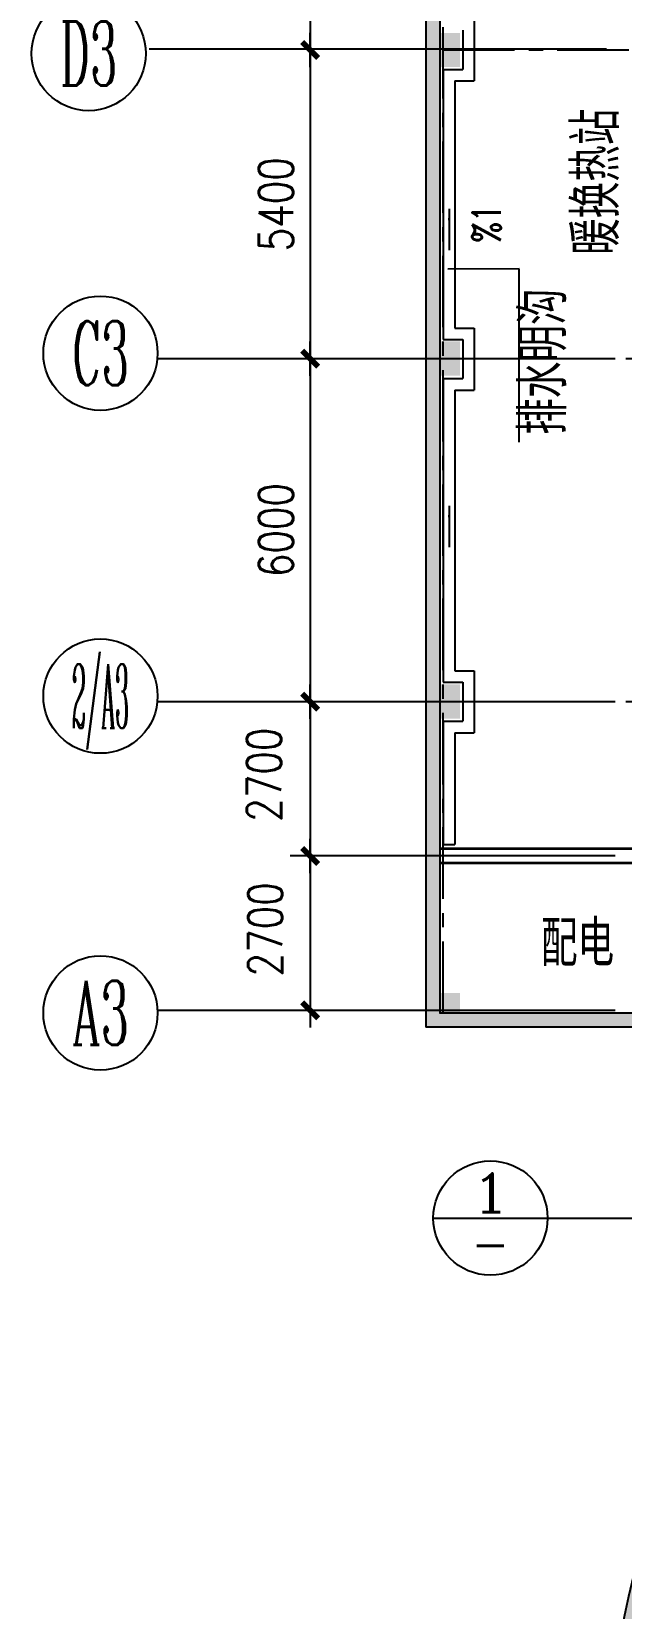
# Model space of a CAD drawing. Extents: x -542930 to 249594, y -301235 to 84515.
# Drawn here: x -77274 to -66949, y -174926 to -147336 of the extents above; entities that cross this region are included whole.
import ezdxf
from ezdxf.enums import TextEntityAlignment as Align

# ---------------------------------------------------------------- set-up
doc = ezdxf.new("R2010")
doc.units = 0
doc.header["$LTSCALE"] = 1000
doc.header["$MEASUREMENT"] = 0
doc.linetypes.add('CENTER', pattern=[2, 1.25, -0.25, 0.25, -0.25])
doc.layers.get('0').update_dxf_attribs({"linetype": 'CONTINUOUS'})
doc.layers.get('DEFPOINTS').update_dxf_attribs({"linetype": 'CONTINUOUS'})
for name, color, linetype in [('A-CH-TEXT', 2, 'CONTINUOUS'), ('A-COLUMN', 5, 'CONTINUOUS'), ('A-GRID', 1, 'CENTER'), ('AXIS', 3, 'CONTINUOUS'), ('AXIS_TEXT', 7, 'CONTINUOUS'), ('C_C_0', 7, 'CONTINUOUS'), ('PUB_DIM', 3, 'CONTINUOUS'), ('PUB_TITLE', 4, 'CONTINUOUS'), ('WALL', 255, 'CONTINUOUS')]:
    doc.layers.add(name, color=color, linetype=linetype)
doc.styles.add('_HZTXT', font='txt.shx', dxfattribs={"width": 0.8, "bigfont": 'hztxt.shx'})
doc.styles.add('COMP', font='complex', dxfattribs={"bigfont": 'hztxt'})
doc.styles.add('COMPLEX', font='COMPLEX')
doc.styles.add('DIM_FONT', font='SIMPLEX.shx', dxfattribs={"width": 0.8})
doc.styles.add('HZXY', font='romans.shx', dxfattribs={"width": 0.8, "bigfont": 'hztxt.shx'})
doc.dimstyles.new('AXIS200', dxfattribs={"dimscale": 2, "dimtxt": 300, "dimasz": 1, "dimexe": 250, "dimexo": 300, "dimgap": 150, "dimtad": 1, "dimdec": 0, "dimdsep": 46, "dimtxsty": 'DIM_FONT', "dimblk": '_DIMX', "dimblk1": '_DIMX', "dimblk2": '_DIMX', "dimsah": 1, "dimcen": 5, "dimse1": 1, "dimse2": 1, "dimclrt": 7, "dimadec": 0, "dimazin": 0, "dimtfac": 1, "dimtdec": 0, "dimtix": 1, "dimtmove": 2, "dimatfit": 3, "dimldrblk": '_DIMX', "dimfxl": 1, "dimarcsym": 0})

# ---------------------------------------------------------------- blocks, each defined once
blk = doc.blocks.new('_DIMX')
blk.add_line((-150, 0), (150, 0))
at = {"const_width": 50}
blk.add_lwpolyline([(-70, -70), (70, 70)], dxfattribs=at)
blk = doc.blocks.new('*D329')
at = {"layer": 'DEFPOINTS', "color": 0, "transparency": 16777216}
for p in [(-67998, -147658), (-72398, -153058), (-67962, -153058)]:
    blk.add_point(p, dxfattribs=at)
at = {"layer": 'PUB_DIM', "color": 0, "lineweight": -2, "transparency": 16777216}
blk.add_line((-72398, -147660), (-72398, -153056), dxfattribs=at)
at = {"layer": 'PUB_DIM', "color": 0, "lineweight": -2, "transparency": 16777216, "xscale": 2, "yscale": 2, "zscale": 2}
for p, rotation in [((-72398, -147658), 90), ((-72398, -153058), 270)]:
    blk.add_blockref('_DIMX', p, dxfattribs=dict(at, rotation=rotation))
at = {"layer": 'PUB_DIM', "color": 7, "transparency": 16777216, "insert": (-72998, -150358), "char_height": 600, "attachment_point": 5, "rotation": 90, "style": 'DIM_FONT'}
blk.add_mtext('5400', dxfattribs=at)
blk = doc.blocks.new('_AXISO')
blk.add_circle((0, 0), 0.5)
at = {"layer": 'AXIS_TEXT', "style": 'COMPLEX', "width": 1.041667}
blk.add_attdef('A', text='', height=0.56, dxfattribs=at).set_placement((-0.25, -0.28), (0.25, -0.28), align=Align.FIT)
blk = doc.blocks.new('*D245')
at = {"layer": 'DEFPOINTS', "color": 0, "transparency": 16777216}
for p in [(-67998, -161759), (-72398, -164459), (-67998, -164459)]:
    blk.add_point(p, dxfattribs=at)
at = {"layer": 'PUB_DIM', "color": 0, "lineweight": -2, "transparency": 16777216}
blk.add_line((-72398, -161761), (-72398, -164457), dxfattribs=at)
at = {"layer": 'PUB_DIM', "color": 0, "lineweight": -2, "transparency": 16777216, "xscale": 2, "yscale": 2, "zscale": 2}
for p, rotation in [((-72398, -161759), 90), ((-72398, -164459), 270)]:
    blk.add_blockref('_DIMX', p, dxfattribs=dict(at, rotation=rotation))
at = {"layer": 'PUB_DIM', "color": 7, "transparency": 16777216, "insert": (-73185, -163044), "char_height": 600, "attachment_point": 5, "rotation": 90, "style": 'DIM_FONT'}
blk.add_mtext('2700', dxfattribs=at)
blk = doc.blocks.new('_FZH')
blk.add_solid([(-0.5, -0.5), (0.5, -0.5), (-0.5, 0.5), (0.5, 0.5)])
blk = doc.blocks.new('*D249')
at = {"layer": 'DEFPOINTS', "color": 0, "transparency": 16777216}
for p in [(-67998, -159059), (-72398, -161759), (-67998, -161759)]:
    blk.add_point(p, dxfattribs=at)
at = {"layer": 'PUB_DIM', "color": 0, "lineweight": -2, "transparency": 16777216}
blk.add_line((-72398, -159061), (-72398, -161757), dxfattribs=at)
at = {"layer": 'PUB_DIM', "color": 0, "lineweight": -2, "transparency": 16777216, "xscale": 2, "yscale": 2, "zscale": 2}
for p, rotation in [((-72398, -159059), 90), ((-72398, -161759), 270)]:
    blk.add_blockref('_DIMX', p, dxfattribs=dict(at, rotation=rotation))
at = {"layer": 'PUB_DIM', "color": 7, "transparency": 16777216, "insert": (-73205, -160338), "char_height": 600, "attachment_point": 5, "rotation": 90, "style": 'DIM_FONT'}
blk.add_mtext('2700', dxfattribs=at)
blk = doc.blocks.new('*D250')
at = {"layer": 'DEFPOINTS', "color": 0, "transparency": 16777216}
for p in [(-67998, -153059), (-72398, -159059), (-67998, -159059)]:
    blk.add_point(p, dxfattribs=at)
at = {"layer": 'PUB_DIM', "color": 0, "lineweight": -2, "transparency": 16777216}
blk.add_line((-72398, -153061), (-72398, -159057), dxfattribs=at)
at = {"layer": 'PUB_DIM', "color": 0, "lineweight": -2, "transparency": 16777216, "xscale": 2, "yscale": 2, "zscale": 2}
for p, rotation in [((-72398, -153059), 90), ((-72398, -159059), 270)]:
    blk.add_blockref('_DIMX', p, dxfattribs=dict(at, rotation=rotation))
at = {"layer": 'PUB_DIM', "color": 7, "transparency": 16777216, "insert": (-72998, -156059), "char_height": 600, "attachment_point": 5, "rotation": 90, "style": 'DIM_FONT'}
blk.add_mtext('6000', dxfattribs=at)
blk = doc.blocks.new('_ARROW')
blk.add_solid([(0, 0), (-1, 0.1), (-1, -0.1)])
blk = doc.blocks.new('*D347')
at = {"layer": 'DEFPOINTS', "color": 0, "transparency": 16777216}
for p in [(-67998, -140759), (-72398, -147659), (-68013, -147659)]:
    blk.add_point(p, dxfattribs=at)
at = {"layer": 'PUB_DIM', "color": 0, "lineweight": -2, "transparency": 16777216}
blk.add_line((-72398, -140761), (-72398, -147657), dxfattribs=at)
at = {"layer": 'PUB_DIM', "color": 0, "lineweight": -2, "transparency": 16777216, "xscale": 2, "yscale": 2, "zscale": 2}
for p, rotation in [((-72398, -140759), 90), ((-72398, -147659), 270)]:
    blk.add_blockref('_DIMX', p, dxfattribs=dict(at, rotation=rotation))
at = {"layer": 'PUB_DIM', "color": 7, "transparency": 16777216, "insert": (-73023, -144114), "char_height": 600, "attachment_point": 5, "rotation": 90, "style": 'DIM_FONT'}
blk.add_mtext('6900', dxfattribs=at)

msp = doc.modelspace()

# ---------------------------------------------------------------- hatches: boundary and pattern name
at = {"layer": 'PUB_DIM'}
h = msp.add_hatch(color=256, dxfattribs=at)
h.paths.add_polyline_path([(-70372.705, -147638.667), (-70122.705, -147638.667), (-70122.705, -140758.951), (-70372.705, -140758.951)])
h.paths.add_polyline_path([(-70122.705, -147638.667), (-70372.705, -147638.667), (-70372.705, -153058.951), (-70122.705, -153058.951)])
h.paths.add_polyline_path([(-70122.705, -153058.951), (-70372.705, -153058.951), (-70372.705, -159058.951), (-70122.705, -159058.951)])
h.paths.add_polyline_path([(-70122.705, -159058.951), (-70372.705, -159058.951), (-70372.705, -161754.951), (-70122.705, -161754.951)])
h.paths.add_polyline_path([(-70372.705, -164458.951), (-70122.705, -164458.951), (-70122.705, -161882.694), (-70122.705, -161754.951), (-70372.705, -161754.951)])
h.paths.add_polyline_path([(-70122.705, -164508.456), (-70122.705, -164458.951), (-70372.705, -164458.951), (-70372.705, -164758.428), (-64322.627, -164758.428), (-64322.627, -165258.15), (-64072.705, -165258.15), (-64072.705, -164508.456)])
msp.add_hatch(color=256, dxfattribs=at).paths.add_polyline_path([(-66335.292, -173798.901), (-64072.705, -165354.812), (-64072.705, -165321.944), (-64322.627, -165321.944), (-66576.265, -173732.636, 0.203593665), (-64588.606, -189231.016), (-60194.681, -196841.517), (-59919.825, -197867.292), (-59678.344, -197802.587), (-59961.718, -196745.02), (-64370.931, -189108.04, -0.200650299)])

# ---------------------------------------------------------------- linework, layer by layer
msp.add_line((-70242.905, -168094.429), (-68242.905, -168094.429))
msp.add_circle((-69242.905, -168094.429), 1000)
at = {"layer": 'A-GRID'}
for p, q in [((-70072.705, -164508.456), (-70072.705, -115170.663)), ((-70072.705, -147658.951), (229916.059, -147658.951)), ((-70372.705, -153058.951), (229916.059, -153058.951)), ((-70372.705, -159058.951), (-20722.704, -159058.951))]:
    msp.add_line(p, q, dxfattribs=at)
at = {"layer": 'AXIS'}
for p, q in [((-75212.709, -147638.667), (-67212.709, -147638.667)), ((-75058.019, -153058.951), (-67058.019, -153058.951)), ((-75058.019, -159058.951), (-67058.019, -159058.951)), ((-72745.168, -161754.951), (-67058.019, -161754.951)), ((-75058.019, -164458.951), (-67058.019, -164458.951))]:
    msp.add_line(p, q, dxfattribs=at)
at = {"layer": 'C_C_0'}
for p, q in [((-69728.392, -147314.447), (-69728.392, -147999.284)), ((-69528.392, -147114.447), (-69528.392, -148199.284)), ((-70068.412, -147999.284), (-70068.412, -152724.185)), ((-70068.412, -147999.284), (-69728.392, -147999.284)), ((-69868.412, -148199.284), (-69868.412, -152524.185)), ((-69868.412, -148199.284), (-69528.392, -148199.284)), ((-69868.412, -152524.185), (-69528.392, -152524.185)), ((-69528.392, -152524.185), (-69528.392, -153609.023)), ((-70068.412, -152724.185), (-69728.392, -152724.185)), ((-69728.392, -152724.185), (-69728.392, -153409.023)), ((-70068.412, -153409.023), (-70068.412, -158719.21)), ((-70068.412, -153409.023), (-69728.392, -153409.023)), ((-69868.412, -153609.023), (-69868.412, -158519.21)), ((-69868.412, -153609.023), (-69528.392, -153609.023)), ((-69868.412, -158519.21), (-69528.392, -158519.21)), ((-69528.392, -158519.21), (-69528.392, -159604.047)), ((-70068.412, -158719.21), (-69728.392, -158719.21)), ((-69728.392, -158719.21), (-69728.392, -159404.047)), ((-70068.412, -159404.047), (-70068.412, -161558.729)), ((-70068.412, -159404.047), (-69728.392, -159404.047)), ((-69868.412, -159604.047), (-69868.412, -161558.729)), ((-69868.412, -159604.047), (-69528.392, -159604.047)), ((-70068.412, -161558.729), (-69868.412, -161558.729))]:
    msp.add_line(p, q, dxfattribs=at)
at = {"layer": 'PUB_DIM'}
for p, q in [((-68739.385, -151489.572), (-69991.045, -151491.2)), ((-68242.905, -168094.429), (-66319.308, -168094.429))]:
    msp.add_line(p, q, dxfattribs=at)
for points in [[(-69966.422, -150436.748), (-69966.422, -151159.487)], [(-69966.422, -155632.625), (-69966.422, -156355.364)]]:
    msp.add_lwpolyline(points, dxfattribs=at)
at = {"layer": 'PUB_TITLE'}
msp.add_line((-68739.385, -154519.57), (-68739.385, -151489.572), dxfattribs=at)
at = {"layer": 'WALL', "color": 54}
for p, q in [((-70122.705, -164508.428), (-70122.705, -137933.951)), ((-70372.705, -138183.951), (-70372.705, -164758.428)), ((-64072.705, -164508.456), (-70132.514, -164508.456)), ((-64322.627, -164758.428), (-70372.705, -164758.428))]:
    msp.add_line(p, q, dxfattribs=at)
at = {"layer": 'WALL', "color": 54, "const_width": 50}
for points in [[(-65672.299, -161632.723), (-70122.705, -161632.723)], [(-65672.299, -161882.694), (-70122.705, -161882.694)]]:
    msp.add_lwpolyline(points, dxfattribs=at)
at = {"layer": 'WALL', "color": 54}
for centre, radius, start, end in [((-47340.258, -179142.276), 19982.196, 164.2927043, 210.3238142), ((-47046.654, -179104.514), 20005.027, 164.6203293, 209.9966535)]:
    msp.add_arc(centre, radius, start, end, dxfattribs=at)

# ---------------------------------------------------------------- block references
at = {"layer": 'A-COLUMN', "xscale": 600, "yscale": 600, "zscale": 599.9999999999989}
for p in [(-70072.705, -147658.951), (-70072.705, -153058.428), (-70072.705, -159059.938), (-70072.705, -164459.938)]:
    msp.add_blockref('_FZH', p, dxfattribs=at)
at = {"layer": 'AXIS'}
ref = msp.add_blockref('_AXISO', (-76274.409, -147720.777), dxfattribs=dict(at, xscale=2000, yscale=2000, zscale=2000))
ref.add_attrib('A', 'D3', dxfattribs={"layer": 'AXIS_TEXT', "height": 1120, "style": 'COMPLEX', "width": 0.520833}).set_placement((-76774.409, -148280.777), (-75774.409, -148280.777), align=Align.FIT)
ref = msp.add_blockref('_AXISO', (-76067.709, -152964.328), dxfattribs=dict(at, xscale=2000, yscale=2000, zscale=2000))
ref.add_attrib('A', 'C3', dxfattribs={"layer": 'AXIS_TEXT', "height": 1120, "style": 'COMPLEX', "width": 0.535714}).set_placement((-76567.709, -153524.328), (-75567.709, -153524.328), align=Align.FIT)
ref = msp.add_blockref('_AXISO', (-76067.709, -158964.021), dxfattribs=dict(at, xscale=2000, yscale=2000, zscale=2000))
ref.add_attrib('A', '2/A3', dxfattribs={"layer": 'AXIS_TEXT', "height": 1120, "style": 'COMPLEX', "width": 0.243506}).set_placement((-76567.709, -159524.021), (-75567.709, -159524.021), align=Align.FIT)
ref = msp.add_blockref('_AXISO', (-76067.709, -164507.472), dxfattribs=dict(at, xscale=2000, yscale=2000, zscale=2000))
ref.add_attrib('A', 'A3', dxfattribs={"layer": 'AXIS_TEXT', "height": 1120, "style": 'COMPLEX', "width": 0.535714}).set_placement((-76567.709, -165067.472), (-75567.709, -165067.472), align=Align.FIT)
at = {"layer": 'PUB_DIM', "xscale": 200, "yscale": 200, "zscale": 200, "rotation": 90}
for p in [(-69966.422, -150436.748), (-69966.422, -155632.625)]:
    msp.add_blockref('_ARROW', p, dxfattribs=at)

# ---------------------------------------------------------------- texts
at = {"style": 'COMP'}
for tag, text, width, p, p2 in [('1', '1', 2.333333, (-69582.905, -167994.429), (-68902.905, -167994.429)), ('-', '-', 1.166667, (-69582.905, -168874.429), (-68902.905, -168874.429))]:
    msp.add_attdef(tag, text=text, height=680, dxfattribs=dict(at, width=width)).set_placement(p, p2, align=Align.FIT)
at = {"layer": 'A-CH-TEXT', "color": 7, "style": 'HZXY', "width": 0.8}
for s, p in [('暖换热站', (-66992.67, -151243.553)), ('排水明沟', (-67916.691, -154389.829))]:
    msp.add_text(s, height=800, rotation=90, dxfattribs=at).set_placement(p)
at = {"layer": 'A-CH-TEXT', "style": '_HZTXT', "width": 0.7}
msp.add_text('%1', height=500, rotation=90, dxfattribs=at).set_placement((-69060.934, -151028.823))
at = {"layer": 'A-CH-TEXT', "color": 7, "style": 'HZXY', "width": 0.8}
msp.add_text('配电', height=800, dxfattribs=at).set_placement((-68358.88, -163688.546))

# ---------------------------------------------------------------- dimensions: what is measured, and where the dimension line sits
at = {"layer": 'PUB_DIM'}
for base, p1, p2, picture, middle in [((-72398.201, -147658.775), (-67998.201, -140758.951), (-68012.711, -147658.775), '*D347', (-73023.234, -144113.958)), ((-72398.201, -161758.951), (-67998.201, -159058.951), (-67998.201, -161758.951), '*D249', (-73205.264, -160338.173)), ((-72398.201, -164458.951), (-67998.201, -161758.951), (-67998.201, -164458.951), '*D245', (-73184.906, -163044.136))]:
    dim = msp.add_linear_dim(base=base, p1=p1, p2=p2, angle=90, dimstyle='AXIS200', dxfattribs=at)
    dim.commit()
    dim.dimension.update_dxf_attribs({"geometry": picture, "text_midpoint": middle, "dimtype": 160})
for base, p1, p2, picture, middle in [((-72398.201, -153057.756), (-67998.211, -147657.692), (-67962.488, -153057.756), '*D329', (-72998.201, -150357.724)), ((-72398.201, -159058.951), (-67998.201, -153058.951), (-67998.201, -159058.951), '*D250', (-72998.201, -156058.951))]:
    dim = msp.add_linear_dim(base=base, p1=p1, p2=p2, angle=90, dimstyle='AXIS200', dxfattribs=at)
    dim.commit()
    dim.dimension.update_dxf_attribs({"geometry": picture, "text_midpoint": middle})

doc.saveas('drawing.dxf')
